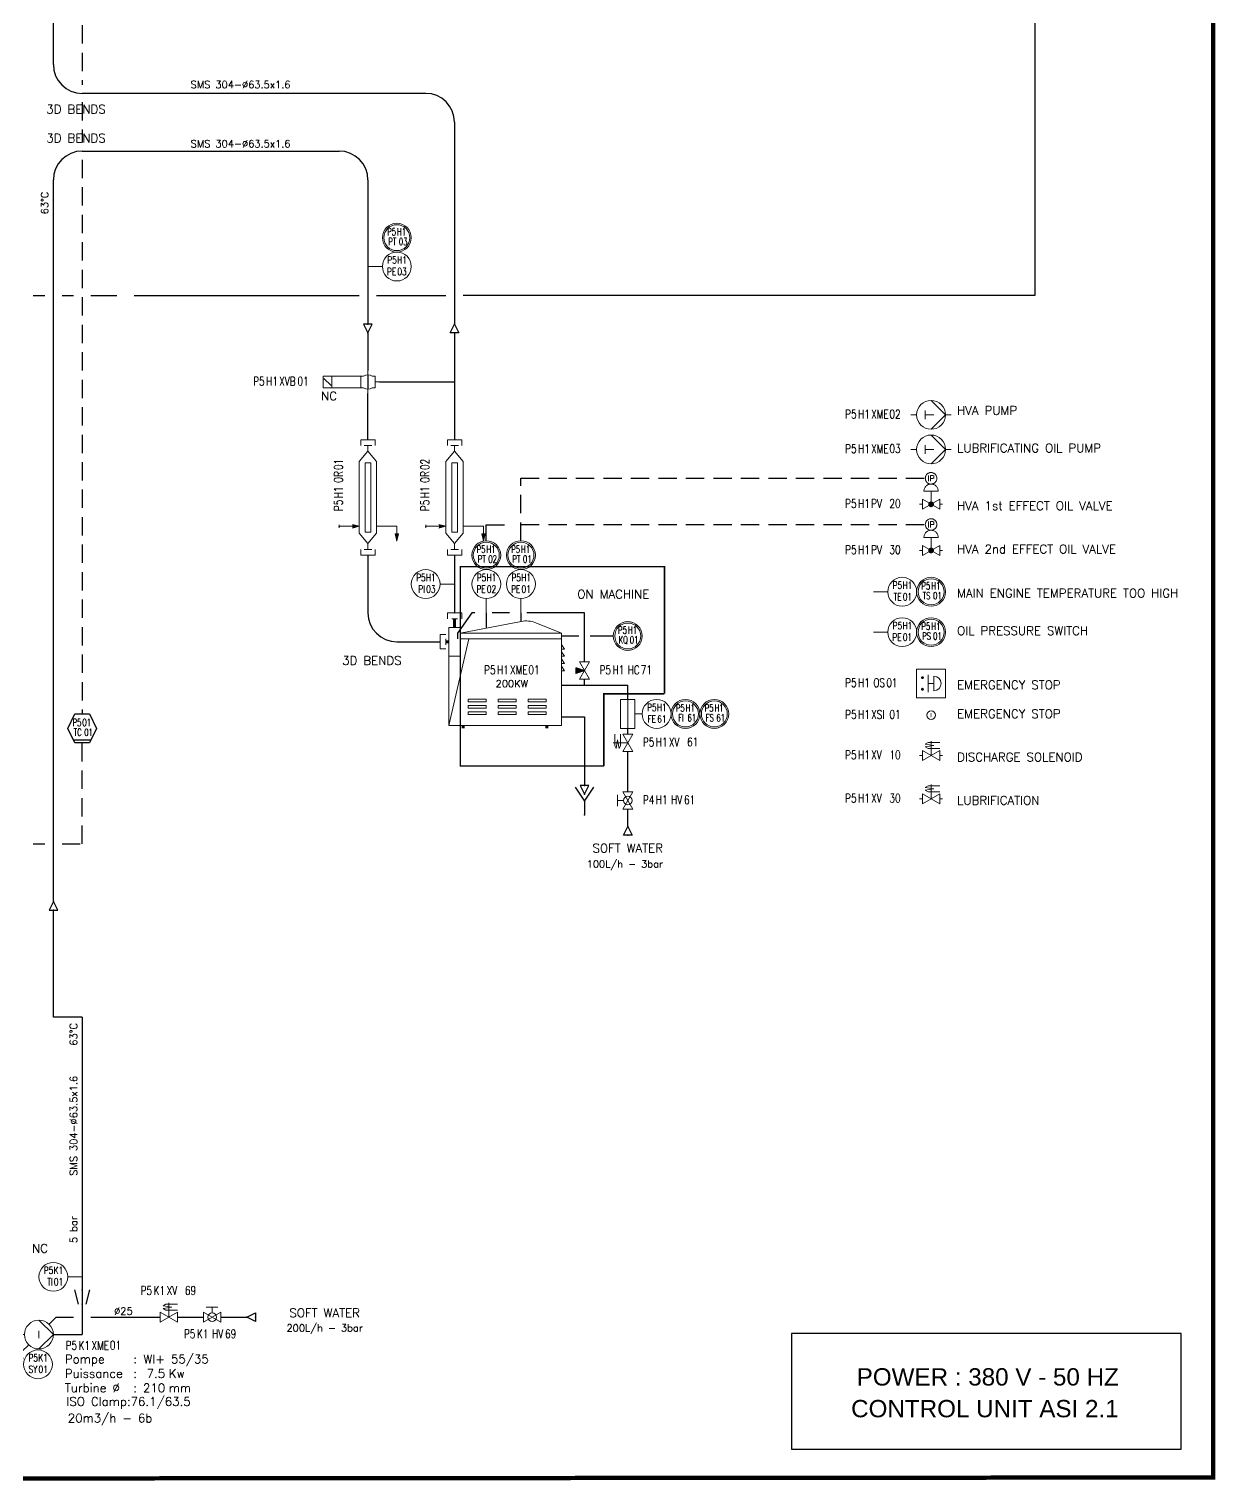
# Model space of a CAD drawing. Header units: inches. Extents: x 12545 to 14027, y 22146 to 23144.
# Drawn here: x 13121 to 13532, y 22146 to 22649 of the extents above; entities that cross this region are included whole.
import ezdxf
from ezdxf.enums import TextEntityAlignment as Align

# ---------------------------------------------------------------- set-up
doc = ezdxf.new("R2010")
doc.units = ezdxf.units.IN
doc.header["$MEASUREMENT"] = 0
for name, pattern in [('ACAD_ISO02W100', [15, 12, -3]), ('DASHDOT', [25.4, 12.7, -6.35, 0, -6.35]), ('DASHED2', [9.525, 6.35, -3.175])]:
    doc.linetypes.add(name, pattern=pattern)
doc.layers.add('31 Equipment', color=7, linetype='Continuous', lineweight=9)
doc.layers.add('33 Instruments Labels', color=7, linetype='Continuous', lineweight=9)
for name, color, linetype in [('MATERIEL-DIVERS', 7, 'Continuous'), ('POMPES-PROCESS', 7, 'Continuous'), ('REGUL', 140, 'DASHED2'), ('REPERES', 7, 'Continuous'), ('techn-data', 7, 'Continuous'), ('TEXTES', 7, 'Continuous'), ('TUYAUTERIE-EAU UTILITES FROIDE', 142, 'Continuous'), ('TUYAUTERIE-PROCESS', 30, 'Continuous'), ('TUYAUTERIE-VAPEUR INDUSTRIELLE', 231, 'Continuous'), ('TXT_EN', 1, 'Continuous'), ('TXT_ENG', 7, 'Continuous'), ('TXT_FR', 7, 'Continuous'), ('VANNES', 7, 'Continuous'), ('ZN', 1, 'Continuous')]:
    doc.layers.add(name, color=color, linetype=linetype)
doc.layers.get('33 Instruments Labels').off()
doc.layers.get('REPERES').off()
doc.styles.add('ROMANC', font='romanc')
doc.styles.add('ROMANS', font='ROMANS.SHX')
doc.styles.add('ROMANT', font='romant')
doc.styles.add('SWISS', font='swiss.ttf')

# ---------------------------------------------------------------- blocks, each defined once
blk = doc.blocks.new('FLE23-A')
at = {"color": 7}
for p, q in [((0, 1.5), (-3, 0)), ((-3, 0), (0, -1.5)), ((0, -1.5), (0, 1.5))]:
    blk.add_line(p, q, dxfattribs=at)
at = {"layer": 'MATERIEL-DIVERS', "color": 7, "extrusion": (-1, 0, 0)}
blk.add_point((-3, 0), dxfattribs=at)
at = {"layer": 'MATERIEL-DIVERS', "color": 2}
for p in [(-3, 0), (0, 0)]:
    blk.add_point(p, dxfattribs=at)
at = {"layer": 'MATERIEL-DIVERS', "color": 7, "extrusion": (1, 0, 0)}
blk.add_point((0, 0), dxfattribs=at)
blk = doc.blocks.new('EGOUT')
at = {"color": 7}
for p, q in [((-3.2, 9.61), (0, 4.81)), ((0, 4.81), (3.2, 9.61)), ((0, 4.81), (0, 0))]:
    blk.add_line(p, q, dxfattribs=at)
at = {"color": 7, "extrusion": (0, -1, 0)}
blk.add_point((0, 0), dxfattribs=at)
at = {"layer": 'POMPES-PROCESS', "style": 'ROMANS'}
blk.add_attdef('EGOUT', text='', height=3, dxfattribs=at).set_placement((0, -4), align=Align.MIDDLE)
blk = doc.blocks.new('FLE23')
at = {"color": 7}
for p, q in [((0, -1.5), (0, 1.5)), ((0, 1.5), (3, 0)), ((3, 0), (0, -1.5))]:
    blk.add_line(p, q, dxfattribs=at)
at = {"layer": 'MATERIEL-DIVERS', "color": 2}
for p in [(0, 0), (3, 0)]:
    blk.add_point(p, dxfattribs=at)
at = {"layer": 'MATERIEL-DIVERS', "color": 7, "extrusion": (-1, 0, 0)}
blk.add_point((0, 0), dxfattribs=at)
at = {"layer": 'MATERIEL-DIVERS', "color": 7, "extrusion": (1, 0, 0)}
blk.add_point((3, 0), dxfattribs=at)
blk = doc.blocks.new('DT-PPES-C')
at = {"layer": 'techn-data', "style": 'ROMANS'}
for s, p in [('Pompe', (-20, 10)), ('Puissance', (-20, 5)), ('Kw', (16, 5)), ('Turbine %%C', (-20, 0)), ('mm', (16, 0))]:
    blk.add_text(s, height=3, dxfattribs=at).set_placement(p)
for p in [(5, 10), (5, 5), (5, 0)]:
    blk.add_text(':', height=3, dxfattribs=at).set_placement(p, align=Align.RIGHT)
blk.add_attdef('Type', (7.23, 10), '', height=3, dxfattribs=at)
for tag, p in [('Pui', (14.76, 5)), ('Dia', (14.76, 0))]:
    blk.add_attdef(tag, text='', height=3, dxfattribs=at).set_placement(p, align=Align.RIGHT)
blk = doc.blocks.new('CR')
at = {"color": 7}
for p, q in [((-2.5, 2.5), (2.5, 1.25)), ((2.5, 1.25), (2.5, 1.25)), ((2.5, -1.25), (-2.5, -2.5))]:
    blk.add_line(p, q, dxfattribs=at)
at = {"color": 7, "extrusion": (-1, 0, 0)}
blk.add_point((-2.5, 0), dxfattribs=at)
at = {"color": 7, "extrusion": (1, 0, 0)}
blk.add_point((2.5, 0), dxfattribs=at)
blk = doc.blocks.new('APV-INS-F-PLC-TC')
at = {"layer": '31 Equipment', "lineweight": -3}
for p, q in [((-5, 0), (-2.5, 5)), ((-2.5, -5), (-5, 0)), ((-2.5, 5), (2.5, 5)), ((2.5, 5), (5, 0)), ((5, 0), (2.5, -5)), ((-3, -4), (3, -4)), ((2.5, -5), (-2.5, -5))]:
    blk.add_line(p, q, dxfattribs=at)
blk = doc.blocks.new('REPINS2')
at = {"layer": 'TEXTES', "style": 'ROMANS', "width": 0.7}
for tag, p in [('ZONE', (-3.35, 0.8)), ('SOUSZONE', (0.05, 0.8)), ('NUM', (0.7, -2.6))]:
    blk.add_attdef(tag, p, '', height=2.5, dxfattribs=at)
blk.add_attdef('ELEMENT', text='', height=2.5, dxfattribs=at).set_placement((-1.56, -2.59), align=Align.CENTER)
blk = doc.blocks.new('APV-INS-M-L-PE')
at = {"layer": '31 Equipment', "color": 7}
blk.add_line((0, -5), (0, -10), dxfattribs=at)
blk.add_circle((0, 0), 5, dxfattribs=at)
blk = doc.blocks.new('REPINS')
at = {"layer": 'TEXTES', "style": 'ROMANS', "width": 0.75}
for tag, p in [('ZONE', (-3.3, 1)), ('SOUSZONE', (0.1, 1)), ('NUM', (0.2, -3))]:
    blk.add_attdef(tag, p, '', height=2.5, dxfattribs=at)
blk.add_attdef('ELEMENT', text='', height=2.5, dxfattribs=at).set_placement((-0.2, -3), align=Align.RIGHT)
blk = doc.blocks.new('APV-INS-F-L-PT')
at = {"layer": '31 Equipment'}
for radius in [5, 4.5]:
    blk.add_circle((0, 0), radius, dxfattribs=at)
blk = doc.blocks.new('APV-HOM-ACC-1')
at = {"layer": '31 Equipment'}
for points in [[(-5.4, 9.4), (-3, 10), (-5.4, 10.6)], [(9.41, 7.37), (10.01, 4.97), (10.61, 7.37)]]:
    blk.add_hatch(color=256, dxfattribs=at).paths.add_polyline_path(points)
for p, q in [((-3, 32.4), (0, 36)), ((0, 36), (0, 38)), ((0, 36), (3, 32.4)), ((-3, 7.6), (-3, 32.4)), ((-1, 32), (1, 32)), ((-1, 8), (-1, 32)), ((1, 32), (1, 8)), ((3, 32.4), (3, 7.6)), ((-10, 10.5), (-10, 9.5)), ((-3, 10), (-10, 10)), ((-3, 7.6), (0, 4)), ((1, 8), (-1, 8)), ((0, 4), (3, 7.6)), ((0, 4), (0, 2))]:
    blk.add_line(p, q, dxfattribs=at)
at = {"layer": '31 Equipment', "color": 7}
for p, q in [((-2.5, 40), (-2.5, 38)), ((2.5, 40), (-2.5, 40)), ((-1.33, 38), (-1.33, 38)), ((1.33, 38), (-1.33, 38)), ((2.5, 38), (2.5, 40)), ((-3, 10), (-5.4, 10.6)), ((-5.4, 9.4), (-3, 10)), ((3, 10), (10, 10)), ((9.41, 7.37), (10.01, 4.97)), ((10.61, 7.37), (9.41, 7.37)), ((10, 10), (10, 7.37)), ((10.01, 4.97), (10.61, 7.37)), ((-2.5, 2), (-2.5, 0)), ((-2.5, 0), (2.5, 0)), ((-1.33, 2), (1.33, 2)), ((1.33, 2), (1.33, 2)), ((2.5, 0), (2.5, 2))]:
    blk.add_line(p, q, dxfattribs=at)
at = {"layer": '31 Equipment', "ltscale": 38}
for p in [(0, 40), (-10, 10), (0, 0), (10, 5)]:
    blk.add_point(p, dxfattribs=at)
blk = doc.blocks.new('REPNORM')
at = {"layer": 'TEXTES', "style": 'ROMANS', "width": 0.75}
for tag, p in [('ZONE', (-9.75, -1.25)), ('SOUSZONE', (-5.25, -1.25)), ('ELEMENT', (0, -1.25)), ('NUM', (4.5, -1.25))]:
    blk.add_attdef(tag, p, '', height=3, dxfattribs=at)
blk = doc.blocks.new('APV-VLV-SSEAT-SW42-3')
at = {"layer": '31 Equipment', "ltscale": 38}
for p, q in [((1.25, 15.25), (-1.25, 12.75)), ((-2, 2.5), (-2, 1.5)), ((2, 2.5), (2, 1.5)), ((-2, -2.5), (-2, -1.5)), ((2, -2.5), (-2, -2.5)), ((-2, -2.5), (2, -2.5)), ((0, -2.5), (0, -5)), ((2, -2.5), (2, -1.5))]:
    blk.add_line(p, q, dxfattribs=at)
at = {"layer": '31 Equipment'}
for p, q in [((-4, 0), (-2.5, 0)), ((2.5, 0), (4, 0))]:
    blk.add_line(p, q, dxfattribs=at)
at = {"layer": '31 Equipment', "lineweight": 30}
blk.add_line((2.5, 0), (-2.5, 0), dxfattribs=at)
at = {"layer": '31 Equipment', "ltscale": 38}
for points in [[(-2, 12.5), (2, 12.5), (2, 15.5), (-2, 15.5)], [(-2, 2.5), (2, 2.5), (2, 12.5), (-2, 12.5)]]:
    blk.add_lwpolyline(points, close=True, dxfattribs=at)
for start, end in [(143.1301, 216.8699), (323.1301, 36.8699)]:
    blk.add_arc((0, 0), 2.5, start, end, dxfattribs=at)
blk = doc.blocks.new('REPNORM1')
at = {"layer": 'TEXTES', "style": 'ROMANS', "width": 0.75}
for tag, p in [('ZONE', (-9.75, -1.25)), ('SOUSZONE', (-5.25, -1.25)), ('ELEMENT', (-0.75, -1.25)), ('NUM', (5.59, -1.22))]:
    blk.add_attdef(tag, p, '', height=3, dxfattribs=at)
blk = doc.blocks.new('APV-INS-M-L-PI')
at = {"layer": '31 Equipment', "color": 7}
blk.add_line((0, -5), (0, -10), dxfattribs=at)
blk.add_circle((0, 0), 5, dxfattribs=at)
blk = doc.blocks.new('APV-INS-M-L-FE')
at = {"layer": '31 Equipment', "color": 7}
for p, q in [((0, -5), (0, -7.5)), ((-5, -7.5), (-5, -7.5)), ((-5, -7.5), (-5, -12.5)), ((5, -7.5), (-5, -7.5)), ((-5, -10), (5, -10)), ((5, -12.5), (5, -7.5)), ((-5, -12.5), (5, -12.5))]:
    blk.add_line(p, q, dxfattribs=at)
blk.add_circle((0, 0), 5, dxfattribs=at)
blk = doc.blocks.new('APV-HOM-2')
at = {"layer": '31 Equipment'}
for p, q in [((-17.5, 40), (-17.5, 38)), ((-12.5, 40), (-17.5, 40)), ((-16, 38), (-14, 38)), ((-13, 33), (8.12, 37.07)), ((-12.5, 38), (-12.5, 40)), ((22, 33), (13.15, 36.58)), ((-20, 32.5), (-20, 27.5)), ((-18, 32.5), (-20, 32.5)), ((-18, 29), (-18, 31)), ((-17, 1), (-17, 35)), ((-17, 35), (-13, 35)), ((-17, 1), (-10, 31)), ((-13, 35), (-13, 25)), ((-13, 33), (22, 33)), ((-13, 31), (22, 31)), ((22, 1), (22, 33)), ((-20, 27.5), (-18, 27.5)), ((22, 29.04), (23.04, 27.48)), ((23.04, 27.48), (22, 27.48)), ((22, 26.54), (23.04, 24.98)), ((-13, 25), (-17, 25)), ((23.04, 24.98), (22, 24.98)), ((22, 24.04), (23.04, 22.48)), ((23.04, 22.48), (22, 22.48)), ((22, 21.54), (23.04, 19.98)), ((23.04, 19.98), (22, 19.98)), ((-10.31, 9.14), (-10.31, 10.07)), ((-10.31, 10.07), (-4.07, 10.07)), ((-4.07, 10.07), (-4.07, 9.14)), ((0.09, 10.07), (6.32, 10.07)), ((0.09, 9.14), (0.09, 10.07)), ((6.32, 10.07), (6.32, 9.14)), ((10.48, 9.14), (10.48, 10.07)), ((10.48, 10.07), (16.72, 10.07)), ((16.72, 10.07), (16.72, 9.14)), ((-4.07, 9.14), (-10.31, 9.14)), ((-10.31, 6.95), (-10.31, 7.89)), ((-10.31, 7.89), (-4.07, 7.89)), ((-4.07, 6.95), (-10.31, 6.95)), ((-10.31, 4.76), (-10.31, 5.7)), ((-10.31, 5.7), (-4.07, 5.7)), ((-4.07, 7.89), (-4.07, 6.95)), ((-4.07, 5.7), (-4.07, 4.76)), ((6.32, 9.14), (0.09, 9.14)), ((0.09, 7.89), (6.32, 7.89)), ((0.09, 6.95), (0.09, 7.89)), ((6.32, 6.95), (0.09, 6.95)), ((0.09, 5.7), (6.32, 5.7)), ((0.09, 4.76), (0.09, 5.7)), ((6.32, 7.89), (6.32, 6.95)), ((6.32, 5.7), (6.32, 4.76)), ((16.72, 9.14), (10.48, 9.14)), ((10.48, 6.95), (10.48, 7.89)), ((10.48, 7.89), (16.72, 7.89)), ((16.72, 6.95), (10.48, 6.95)), ((10.48, 4.76), (10.48, 5.7)), ((10.48, 5.7), (16.72, 5.7)), ((16.72, 7.89), (16.72, 6.95)), ((16.72, 5.7), (16.72, 4.76)), ((-17, 1), (22, 1)), ((-4.07, 4.76), (-10.31, 4.76)), ((6.32, 4.76), (0.09, 4.76)), ((16.72, 4.76), (10.48, 4.76))]:
    blk.add_line(p, q, dxfattribs=at)
blk.add_arc((9.81, 28.33), 8.91, 67.9492, 100.9194, dxfattribs=at)
at = {"layer": '31 Equipment', "ltscale": 38}
for p in [(-15, 40), (-20, 30)]:
    blk.add_point(p, dxfattribs=at)
at = {"layer": '31 Equipment'}
for points in [[(-15.5, 35), (-14.5, 35), (-15.5, 38), (-14.5, 38)], [(-17, 29.5), (-17, 30.5), (-18, 29.5), (-18, 30.5)], [(-11.5, 1), (-12.5, 1), (-11.5, 0), (-12.5, 0)], [(16.5, 0), (17.5, 0), (16.5, 1), (17.5, 1)]]:
    blk.add_trace(points, dxfattribs=at)
blk = doc.blocks.new('APV-INS-F-L-KQ')
at = {"layer": '31 Equipment'}
for radius in [5, 4.5]:
    blk.add_circle((0, 0), radius, dxfattribs=at)
blk = doc.blocks.new('APV-VLVM-MODUL-NEEDLE-1')
at = {"layer": '31 Equipment'}
h = blk.add_hatch(dxfattribs=at)
h.set_pattern_fill('ANSI31', color=256, scale=0.01, style=0)
h.set_pattern_definition([(45, (-15, 0), (-0.02245064, 0.02245064), [])])
h.paths.add_polyline_path([(0, 0), (1, 3), (-1, 3)])
at = {"layer": '31 Equipment', "ltscale": 38}
for p, q in [((-3, 0), (-4, 0)), ((3, 0), (4, 0))]:
    blk.add_line(p, q, dxfattribs=at)
at = {"layer": '31 Equipment'}
for p, q in [((-3, 1.734), (-3, -1.734)), ((-3, -1.734), (3, 1.734)), ((3, -1.734), (-3, 1.734)), ((3, 1.734), (3, -1.734))]:
    blk.add_line(p, q, dxfattribs=at)
blk.add_lwpolyline([(0, 0), (1, 3), (-1, 3), (0, 0)], dxfattribs=at)
blk = doc.blocks.new('APV-VLVM-BALL-KHV+MF-1')
at = {"layer": '31 Equipment', "ltscale": 38}
for p, q in [((-3, 0), (-4, 0)), ((3, 0), (4, 0))]:
    blk.add_line(p, q, dxfattribs=at)
at = {"layer": '31 Equipment'}
for p, q in [((-3, 1.734), (-3, -1.734)), ((-3, -1.734), (3, 1.734)), ((3, -1.734), (-3, 1.734)), ((-2, 3.5), (2, 3.5)), ((0, 1.5), (0, 3.5)), ((3, 1.734), (3, -1.734))]:
    blk.add_line(p, q, dxfattribs=at)
blk.add_circle((0, 0), 1.5, dxfattribs=at)
blk = doc.blocks.new('APV-VLV-SOLV-22-1')
at = {"layer": '31 Equipment', "ltscale": 38}
for p, q in [((-3, 0), (-4, 0)), ((3, 0), (4, 0))]:
    blk.add_line(p, q, dxfattribs=at)
at = {"layer": '31 Equipment'}
for p, q in [((-3, 1.734), (-3, -1.734)), ((-3, -1.734), (3, 1.734)), ((3, -1.734), (-3, 1.734)), ((3, 1.734), (3, -1.734))]:
    blk.add_line(p, q, dxfattribs=at)
at = {"layer": '31 Equipment', "linetype": 'ACAD_ISO02W100', "ltscale": 38}
for p, q in [((-1, 4.5), (-2, 4)), ((-2, 4), (1, 3.5)), ((-2, 3), (1, 3.5)), ((-1, 2.5), (-2, 3)), ((3, 4.5), (-1, 4.5)), ((3, 2.5), (-1, 2.5)), ((0, 0), (0, 5))]:
    blk.add_line(p, q, dxfattribs=at)
blk = doc.blocks.new('APV-INS-F-L-FI')
at = {"layer": '31 Equipment'}
for radius in [5, 4.5]:
    blk.add_circle((0, 0), radius, dxfattribs=at)
blk = doc.blocks.new('APV-INS-F-L-FS')
at = {"layer": '31 Equipment'}
for radius in [5, 4.5]:
    blk.add_circle((0, 0), radius, dxfattribs=at)
blk = doc.blocks.new('APV-PMP-GEN-CENTRI-1')
at = {"layer": '31 Equipment', "ltscale": 38}
for p, q in [((-5, 0), (-7, 0)), ((5, 0), (0, 5)), ((5, 0), (0, -5)), ((5, 0), (7, 0))]:
    blk.add_line(p, q, dxfattribs=at)
blk.add_circle((0, 0), 5, dxfattribs=at)
at = {"layer": '31 Equipment', "style": 'ROMANT', "flags": 8}
blk.add_attdef('I', text='', height=2.5, dxfattribs=at).set_placement((0, 0), align=Align.MIDDLE)
blk = doc.blocks.new('APV-INS-M-L-TI')
at = {"layer": '31 Equipment', "color": 7}
blk.add_line((0, -5), (0, -10), dxfattribs=at)
blk.add_circle((0, 0), 5, dxfattribs=at)
blk = doc.blocks.new('APV-PMP-GEN-FLUSH-1')
at = {"layer": '31 Equipment', "color": 7}
for p, q in [((-3.54, 3.54), (-6, 6)), ((5.99, -6), (3.53, -3.54))]:
    blk.add_line(p, q, dxfattribs=at)
at = {"layer": '31 Equipment', "linetype": 'ACAD_ISO02W100', "ltscale": 38}
blk.add_line((6, -6), (6, -8), dxfattribs=at)
at = {"layer": '31 Equipment'}
blk.add_lwpolyline([(6, -10, 0, 1.5, 0), (6, -8, 1.5, 1.5, 0)], format="xyseb", dxfattribs=at)
blk = doc.blocks.new('APV-PMP-GEN-PIST-1')
at = {"layer": '31 Equipment', "ltscale": 38}
for p, q in [((-5, 0), (-7, 0)), ((5, 0), (0, 5)), ((5, 0), (0, -5)), ((5, 0), (7, 0))]:
    blk.add_line(p, q, dxfattribs=at)
at = {"layer": '31 Equipment', "linetype": 'ACAD_ISO02W100', "ltscale": 38}
for p, q in [((-2, 1.5), (-2, -1.5)), ((1, 0), (-2, 0))]:
    blk.add_line(p, q, dxfattribs=at)
at = {"layer": '31 Equipment', "ltscale": 38}
blk.add_circle((0, 0), 5, dxfattribs=at)
blk = doc.blocks.new('APV-INS-M-L-TE')
at = {"layer": '31 Equipment', "color": 7}
blk.add_line((0, -5), (0, -10), dxfattribs=at)
blk.add_circle((0, 0), 5, dxfattribs=at)
blk = doc.blocks.new('APV-INS-F-L-TS')
at = {"layer": '31 Equipment'}
for radius in [5, 4.5]:
    blk.add_circle((0, 0), radius, dxfattribs=at)
blk = doc.blocks.new('APV-INS-F-L-PS')
at = {"layer": '31 Equipment'}
for radius in [5, 4.5]:
    blk.add_circle((0, 0), radius, dxfattribs=at)
blk = doc.blocks.new('APV-ELEC-DLG-DIGIN-1')
at = {"layer": '31 Equipment'}
blk.add_circle((0, 0), 1.5, dxfattribs=at)
at = {"layer": '31 Equipment', "style": 'SWISS'}
blk.add_text('I', height=1.5, dxfattribs=at).set_placement((0, 0), align=Align.MIDDLE)
blk = doc.blocks.new('APV-ELEC-BUTN-EMGCYSTOP-1')
at = {"layer": '31 Equipment'}
for p, q in [((-5, 5), (5, 5)), ((-5, -5), (-5, 5)), ((-1, 3), (-1, -3)), ((-1, 0), (1, 0)), ((5, 5), (5, -5)), ((5, -5), (-5, -5))]:
    blk.add_line(p, q, dxfattribs=at)
at = {"layer": '31 Equipment', "color": 1}
blk.add_line((1, 2.5), (1, -2.5), dxfattribs=at)
at = {"layer": '31 Equipment', "const_width": 0.5}
for points in [[(-3.25, 2, 1), (-2.75, 2, 1)], [(-3.25, -2, 1), (-2.75, -2, 1)]]:
    blk.add_lwpolyline(points, format="xyb", close=True, dxfattribs=at)
at = {"layer": '31 Equipment', "color": 1}
blk.add_arc((1, 0), 2.5, 270, 90, dxfattribs=at)
blk = doc.blocks.new('APV-VLV-MODUL-2WAY-1')
at = {"layer": '31 Equipment', "ltscale": 38}
for p, q in [((-3, 0), (-4, 0)), ((3, 0), (4, 0))]:
    blk.add_line(p, q, dxfattribs=at)
at = {"layer": '31 Equipment'}
for p, q in [((-3, 1.734), (-3, -1.734)), ((-3, -1.734), (3, 1.734)), ((3, -1.734), (-3, 1.734)), ((3, 1.734), (3, -1.734))]:
    blk.add_line(p, q, dxfattribs=at)
at = {"layer": '31 Equipment', "linetype": 'ACAD_ISO02W100', "ltscale": 38}
for p, q in [((2.5, 4.5), (-2.5, 4.5)), ((0, 1), (0, 4.5))]:
    blk.add_line(p, q, dxfattribs=at)
at = {"layer": '31 Equipment', "const_width": 1}
blk.add_lwpolyline([(-0.5, 0, 1), (0.5, 0, 1)], format="xyb", close=True, dxfattribs=at)
at = {"layer": '31 Equipment', "linetype": 'ACAD_ISO02W100', "ltscale": 38}
blk.add_arc((0, 4.5), 2.5, 0, 180, dxfattribs=at)
blk = doc.blocks.new('APV-VLV-IPCNV-GEN-1')
at = {"layer": '31 Equipment', "linetype": 'ACAD_ISO02W100', "ltscale": 38}
blk.add_circle((0, 0), 2, dxfattribs=at)
at = {"layer": '31 Equipment', "style": 'ROMANS'}
blk.add_text('IP', height=2, dxfattribs=at).set_placement((0, 0), align=Align.MIDDLE)
blk = doc.blocks.new('APV-INS-M-L-SY')
at = {"layer": '31 Equipment', "color": 7}
blk.add_circle((0, 0), 5, dxfattribs=at)
blk = doc.blocks.new('SMS-304-63')
at = {"layer": 'techn-data', "style": 'ROMANS'}
blk.add_text('SMS 304-%%C63.5x1.6', height=2.5, dxfattribs=at).set_placement((1.64, 2.84), align=Align.MIDDLE_CENTER)

msp = doc.modelspace()

# ---------------------------------------------------------------- linework, layer by layer
at = {"color": 7}
for p, q in [((13279.28, 22447.02), (13279.28, 22442.02)), ((13291.28, 22447.02), (13291.28, 22444.02))]:
    msp.add_line(p, q, dxfattribs=at)
at = {"layer": 'MATERIEL-DIVERS'}
for p, q in [((13311.28, 22439.02), (13305.28, 22439.02)), ((13323.28, 22439.02), (13315.28, 22439.02))]:
    msp.add_line(p, q, dxfattribs=at)
at = {"layer": 'MATERIEL-DIVERS', "linetype": 'DASHDOT', "const_width": 0.5}
for points in [[(13320, 22394.02), (13270.28, 22394.02), (13270.28, 22463.02), (13341, 22463.02), (13341, 22419)], [(13320, 22394.02), (13320, 22419), (13341, 22419)]]:
    msp.add_lwpolyline(points, dxfattribs=at)
at = {"layer": 'REGUL'}
for p, q in [((13139.3, 22688.71), (13139.3, 22630.02)), ((13139.3, 22624.02), (13139.28, 22610.02)), ((13139.3, 22604.02), (13139.3, 22412.02)), ((13291.28, 22472.02), (13291.28, 22493.65)), ((13291.28, 22493.65), (13431.37, 22493.65)), ((13279.28, 22477.55), (13288.28, 22477.55)), ((13279.28, 22472.02), (13279.28, 22477.55)), ((13291.28, 22477.65), (13431.37, 22477.65)), ((13139.28, 22367.02), (13139.28, 22402.02)), ((13122.28, 22367.02), (13126.28, 22367.02)), ((13132.28, 22367.02), (13139.28, 22367.02))]:
    msp.add_line(p, q, dxfattribs=at)
at = {"layer": 'TUYAUTERIE-EAU UTILITES FROIDE'}
for p, q in [((13274.28, 22447.02), (13269.28, 22440.02)), ((13275.28, 22447.02), (13274.28, 22447.02)), ((13287.28, 22447.02), (13281.28, 22447.02)), ((13313.28, 22447.02), (13293.28, 22447.02)), ((13313.28, 22430.02), (13313.28, 22447.02)), ((13269.28, 22440.02), (13269.28, 22438.02)), ((13313.28, 22422.02), (13313.28, 22424.02)), ((13305.28, 22422.02), (13328.28, 22422.02)), ((13328.28, 22417.02), (13328.28, 22422.02)), ((13305.28, 22411.02), (13313.28, 22411.02)), ((13313.28, 22411.02), (13313.28, 22387.26)), ((13328.28, 22405.02), (13328.28, 22407.02)), ((13328.28, 22385.02), (13328.28, 22399.02)), ((13328.28, 22373.02), (13328.28, 22379.02)), ((13130.28, 22203.02), (13136.28, 22203.02)), ((13142.28, 22203.02), (13166.28, 22203.02)), ((13172.28, 22203.02), (13181.28, 22203.02)), ((13187.28, 22203.02), (13196.28, 22203.02))]:
    msp.add_line(p, q, dxfattribs=at)
at = {"layer": 'TUYAUTERIE-PROCESS'}
for p, q in [((13129.28, 22637.02), (13129.28, 22772.02)), ((13258.28, 22627.02), (13139.28, 22627.02)), ((13268.28, 22617.02), (13268.28, 22547.02)), ((13139.28, 22607.02), (13228.28, 22607.02)), ((13129.28, 22347.02), (13129.28, 22597.02)), ((13238.28, 22597.02), (13238.28, 22547.02)), ((13238.28, 22544.02), (13238.28, 22531.02)), ((13268.28, 22544.02), (13268.28, 22507.02)), ((13242.28, 22527.02), (13268.28, 22527.02)), ((13238.28, 22507.02), (13238.28, 22523.02)), ((13238.28, 22467.02), (13238.28, 22447.02)), ((13268.28, 22467.02), (13268.28, 22447.02)), ((13248.28, 22437.02), (13263.28, 22437.02)), ((13129.28, 22307.02), (13129.28, 22344.02)), ((13139.28, 22307.02), (13129.28, 22307.02)), ((13139.28, 22307.02), (13139.28, 22197.02)), ((13129.28, 22197.02), (13139.28, 22197.02))]:
    msp.add_line(p, q, dxfattribs=at)
for centre, start, end in [((13139.28, 22637.02), 180, 270), ((13258.28, 22617.02), 0, 90), ((13139.28, 22597.02), 90, 180), ((13228.28, 22597.02), 0, 90), ((13248.28, 22447.02), 180, 270)]:
    msp.add_arc(centre, 10, start, end, dxfattribs=at)
at = {"layer": 'TUYAUTERIE-VAPEUR INDUSTRIELLE'}
for p, q in [((13469.28, 22786.21), (13469.28, 22557.02)), ((13122.28, 22557.02), (13126.28, 22557.02)), ((13132.28, 22557.02), (13136.3, 22557.02)), ((13142.3, 22557.02), (13151.28, 22557.02)), ((13157.28, 22557.02), (13235.28, 22557.02)), ((13241.28, 22557.02), (13265.28, 22557.02)), ((13469.28, 22557.02), (13271.28, 22557.02))]:
    msp.add_line(p, q, dxfattribs=at)
at = {"layer": 'TXT_EN'}
msp.add_lwpolyline([(13385.01, 22197.36), (13385.01, 22157.36), (13520.01, 22157.36), (13520.01, 22197.36)], close=True, dxfattribs=at)
at = {"layer": 'ZN', "const_width": 1.5}
msp.add_lwpolyline([(12545.91, 22844.21), (13070, 22845), (13070, 23068), (13626.5, 23068), (13625.62, 22715.5), (13531.14, 22715.5), (13531.14, 22147.5), (12545.91, 22146.71)], close=True, dxfattribs=at)

# ---------------------------------------------------------------- block references
at = {"layer": '31 Equipment'}
for name, p, rotation in [('APV-VLV-SSEAT-SW42-3', (13238.28, 22527.02), 90), ('APV-HOM-ACC-1', (13268.28, 22467.02), 0.0001520394956985432), ('APV-INS-M-L-PI', (13258.28, 22457.02), 90), ('APV-VLVM-MODUL-NEEDLE-1', (13313.28, 22427.02), 90), ('APV-VLV-SOLV-22-1', (13328.28, 22402.02), 90), ('APV-VLVM-BALL-KHV+MF-1', (13328.28, 22382.02), 90), ('APV-INS-M-L-TI', (13129.28, 22217.02), 90)]:
    msp.add_blockref(name, p, dxfattribs=dict(at, rotation=rotation))
for name, p in [('APV-PMP-GEN-PIST-1', (13433.37, 22515.65)), ('APV-HOM-ACC-1', (13238.28, 22467.02)), ('APV-PMP-GEN-PIST-1', (13433.37, 22503.65)), ('APV-VLV-MODUL-2WAY-1', (13433.37, 22484.65)), ('APV-VLV-MODUL-2WAY-1', (13433.37, 22468.65)), ('APV-INS-M-L-PI', (13279.28, 22457.02)), ('APV-INS-M-L-PI', (13291.28, 22457.02)), ('APV-INS-F-L-TS', (13433.37, 22454.35)), ('APV-HOM-2', (13283.28, 22407.02)), ('APV-INS-F-L-KQ', (13328.28, 22439.02)), ('APV-INS-F-L-PS', (13433.37, 22440.35)), ('APV-ELEC-BUTN-EMGCYSTOP-1', (13433.37, 22422.58)), ('APV-INS-F-L-FI', (13348.28, 22412.02)), ('APV-INS-F-L-FS', (13358.28, 22412.02)), ('APV-ELEC-DLG-DIGIN-1', (13433.37, 22411.58)), ('APV-VLV-SOLV-22-1', (13433.37, 22397.58)), ('APV-VLV-SOLV-22-1', (13433.37, 22382.58)), ('APV-VLV-SOLV-22-1', (13169.28, 22203.02)), ('APV-VLVM-BALL-KHV+MF-1', (13184.28, 22203.02))]:
    msp.add_blockref(name, p, dxfattribs=at)
at = {"layer": '31 Equipment', "xscale": -1}
msp.add_blockref('APV-PMP-GEN-FLUSH-1', (13124.28, 22197.02), dxfattribs=at)
at = {"layer": '31 Equipment'}
msp.add_blockref('APV-PMP-GEN-CENTRI-1', (13124.28, 22197.02), dxfattribs=at).add_auto_attribs({'I': 'I'})
at = {"layer": '33 Instruments Labels'}
for name, p in [('APV-INS-F-L-PT', (13248.28, 22577.02)), ('APV-INS-F-L-PT', (13279.28, 22467.02)), ('APV-INS-F-L-PT', (13291.28, 22467.02)), ('APV-INS-F-PLC-TC', (13139.28, 22407.02))]:
    msp.add_blockref(name, p, dxfattribs=at)
at = {"layer": '33 Instruments Labels', "rotation": 270}
for name, p in [('APV-INS-M-L-PE', (13248.28, 22567.02)), ('APV-INS-M-L-TE', (13423.37, 22454.35)), ('APV-INS-M-L-PE', (13423.37, 22440.35))]:
    msp.add_blockref(name, p, dxfattribs=at)
at = {"layer": 'MATERIEL-DIVERS'}
for name, p, rotation in [('FLE23-A', (13238.28, 22547.02), 89.99999999999999), ('FLE23', (13268.28, 22544.02), 90), ('APV-INS-M-L-FE', (13338.28, 22412.02), 270), ('FLE23-A', (13313.28, 22387.24), 90), ('FLE23', (13328.28, 22370.02), 90), ('CR', (13139.28, 22210.02), 270), ('FLE23', (13199.28, 22203.02), 180)]:
    msp.add_blockref(name, p, dxfattribs=dict(at, rotation=rotation))
msp.add_blockref('EGOUT', (13313.28, 22377.02), dxfattribs=at)
at = {"layer": 'MATERIEL-DIVERS', "xscale": -1, "yscale": -1, "rotation": 90}
msp.add_blockref('FLE23-A', (13129.28, 22344.02), dxfattribs=at)
at = {"layer": 'REPERES'}
for name, p, values in [('REPINS2', (13248.28, 22577.02), {'ZONE': 'P5', 'SOUSZONE': 'H1', 'NUM': '03', 'ELEMENT': 'PT'}), ('REPINS', (13248.28, 22567.02), {'ZONE': 'P5', 'SOUSZONE': 'H1', 'ELEMENT': 'PE', 'NUM': '03'}), ('REPNORM1', (13208.28, 22527.02), {'ZONE': 'P5', 'SOUSZONE': 'H1', 'ELEMENT': 'XVB', 'NUM': '01'}), ('REPNORM1', (13413.37, 22515.65), {'ZONE': 'P5', 'SOUSZONE': 'H1', 'ELEMENT': 'XME', 'NUM': '02'}), ('REPNORM1', (13413.37, 22503.65), {'ZONE': 'P5', 'SOUSZONE': 'H1', 'ELEMENT': 'XME', 'NUM': '03'}), ('REPNORM1', (13413.37, 22484.65), {'ZONE': 'P5', 'SOUSZONE': 'H1', 'ELEMENT': 'PV', 'NUM': '20'}), ('REPINS2', (13279.28, 22467.02), {'ZONE': 'P5', 'SOUSZONE': 'H1', 'NUM': '02', 'ELEMENT': 'PT'}), ('REPINS2', (13291.28, 22467.02), {'ZONE': 'P5', 'SOUSZONE': 'H1', 'NUM': '01', 'ELEMENT': 'PT'}), ('REPNORM1', (13413.37, 22468.65), {'ZONE': 'P5', 'SOUSZONE': 'H1', 'ELEMENT': 'PV', 'NUM': '30'}), ('REPINS', (13258.28, 22457.02), {'ZONE': 'P5', 'SOUSZONE': 'H1', 'ELEMENT': 'PI', 'NUM': '03'}), ('REPINS', (13279.28, 22457.02), {'ZONE': 'P5', 'SOUSZONE': 'H1', 'ELEMENT': 'PE', 'NUM': '02'}), ('REPINS', (13291.28, 22457.02), {'ZONE': 'P5', 'SOUSZONE': 'H1', 'ELEMENT': 'PE', 'NUM': '01'}), ('REPINS', (13423.37, 22454.35), {'ZONE': 'P5', 'SOUSZONE': 'H1', 'ELEMENT': 'TE', 'NUM': '01'}), ('REPINS2', (13433.37, 22454.35), {'ZONE': 'P5', 'SOUSZONE': 'H1', 'NUM': '01', 'ELEMENT': 'TS'}), ('REPINS', (13423.37, 22440.35), {'ZONE': 'P5', 'SOUSZONE': 'H1', 'ELEMENT': 'PE', 'NUM': '01'}), ('REPINS2', (13328.28, 22439.02), {'ZONE': 'P5', 'SOUSZONE': 'H1', 'NUM': '01', 'ELEMENT': 'KQ'}), ('REPINS2', (13433.37, 22440.35), {'ZONE': 'P5', 'SOUSZONE': 'H1', 'NUM': '01', 'ELEMENT': 'PS'}), ('REPNORM1', (13288.28, 22427.02), {'ZONE': 'P5', 'SOUSZONE': 'H1', 'ELEMENT': 'XME', 'NUM': '01'}), ('REPNORM', (13328.28, 22427.02), {'ZONE': 'P5', 'SOUSZONE': 'H1', 'ELEMENT': 'HC', 'NUM': '71'}), ('REPNORM', (13413.37, 22422.58), {'ZONE': 'P5', 'SOUSZONE': 'H1', 'ELEMENT': 'OS', 'NUM': '01'}), ('REPINS', (13338.28, 22412.02), {'ZONE': 'P5', 'SOUSZONE': 'H1', 'ELEMENT': 'FE', 'NUM': '61'}), ('REPINS2', (13348.28, 22412.02), {'ZONE': 'P5', 'SOUSZONE': 'H1', 'NUM': '61', 'ELEMENT': 'FI'}), ('REPINS2', (13358.28, 22412.02), {'ZONE': 'P5', 'SOUSZONE': 'H1', 'NUM': '61', 'ELEMENT': 'FS'}), ('REPINS2', (13139.28, 22407.02), {'ZONE': 'P5', 'SOUSZONE': '01', 'NUM': '01', 'ELEMENT': 'TC'}), ('REPNORM1', (13413.37, 22411.58), {'ZONE': 'P5', 'SOUSZONE': 'H1', 'ELEMENT': 'XSI', 'NUM': '01'}), ('REPNORM1', (13343.28, 22402.02), {'ZONE': 'P5', 'SOUSZONE': 'H1', 'ELEMENT': 'XV', 'NUM': '61'}), ('REPNORM1', (13413.37, 22397.58), {'ZONE': 'P5', 'SOUSZONE': 'H1', 'ELEMENT': 'XV', 'NUM': '10'}), ('REPNORM', (13343.28, 22382.02), {'ZONE': 'P4', 'SOUSZONE': 'H1', 'ELEMENT': 'HV', 'NUM': '61'}), ('REPNORM1', (13413.37, 22382.58), {'ZONE': 'P5', 'SOUSZONE': 'H1', 'ELEMENT': 'XV', 'NUM': '30'}), ('REPINS', (13129.28, 22217.02), {'ZONE': 'P5', 'SOUSZONE': 'K1', 'ELEMENT': 'TI', 'NUM': '01'}), ('REPNORM1', (13169.28, 22212.02), {'ZONE': 'P5', 'SOUSZONE': 'K1', 'ELEMENT': 'XV', 'NUM': '69'}), ('REPNORM', (13184.28, 22197.02), {'ZONE': 'P5', 'SOUSZONE': 'K1', 'ELEMENT': 'HV', 'NUM': '69'}), ('REPNORM1', (13143.28, 22193.02), {'ZONE': 'P5', 'SOUSZONE': 'K1', 'ELEMENT': 'XME', 'NUM': '01'}), ('REPINS', (13123.96, 22186.7), {'ZONE': 'P5', 'SOUSZONE': 'K1', 'ELEMENT': 'SY', 'NUM': '01'})]:
    msp.add_blockref(name, p, dxfattribs=at).add_auto_attribs(values)
at = {"layer": 'REPERES', "rotation": 90.00007601981208}
for p, values in [((13228.28, 22492.02), {'ZONE': 'P5', 'SOUSZONE': 'H1', 'ELEMENT': 'OR', 'NUM': '01'}), ((13258.28, 22492.02), {'ZONE': 'P5', 'SOUSZONE': 'H1', 'ELEMENT': 'OR', 'NUM': '02'})]:
    msp.add_blockref('REPNORM', p, dxfattribs=at).add_auto_attribs(values)
at = {"layer": 'techn-data'}
for p in [(13192.52, 22627.22), (13192.52, 22606.72)]:
    msp.add_blockref('SMS-304-63', p, dxfattribs=at)
at = {"layer": 'techn-data', "rotation": 90}
msp.add_blockref('SMS-304-63', (13139.13, 22267.68), dxfattribs=at)
at = {"layer": 'techn-data'}
msp.add_blockref('DT-PPES-C', (13153.28, 22177.02), dxfattribs=at).add_auto_attribs({'Type': 'WI+ 55/35', 'Pui': '7.5', 'Dia': '210'})
at = {"layer": 'VANNES'}
for name, p in [('APV-VLV-IPCNV-GEN-1', (13433.37, 22493.65)), ('APV-VLV-IPCNV-GEN-1', (13433.37, 22477.65)), ('APV-INS-M-L-SY', (13123.96, 22186.7))]:
    msp.add_blockref(name, p, dxfattribs=at)

# ---------------------------------------------------------------- texts
at = {"style": 'ROMANC'}
msp.add_text('ON MACHINE', height=3, dxfattribs=at).set_placement((13323.28, 22452.02), align=Align.CENTER)
at = {"layer": 'techn-data', "color": 1, "style": 'ROMANS'}
for p in [(13126.28, 22589.02), (13136.28, 22301.02)]:
    msp.add_text('63°C', height=2.5, rotation=90, dxfattribs=at).set_placement(p, align=Align.MIDDLE_CENTER)
for s, p in [('200KW', (13288.12, 22422.52)), ('100L/h - 3bar', (13327.28, 22360.02)), ('200L/h - 3bar', (13223.28, 22199.31))]:
    msp.add_text(s, height=2.5, dxfattribs=at).set_placement(p, align=Align.MIDDLE_CENTER)
at = {"layer": 'techn-data', "style": 'ROMANS'}
msp.add_text('5 bar', height=2.5, rotation=90, dxfattribs=at).set_placement((13136.28, 22233.37), align=Align.MIDDLE_CENTER)
msp.add_text('%%C25', height=2.5, dxfattribs=at).set_placement((13153.54, 22205.14), align=Align.MIDDLE_CENTER)
at = {"layer": 'TEXTES', "style": 'ROMANS'}
for p in [(13222.03, 22520.67), (13121.89, 22225.37)]:
    msp.add_text('NC', height=3, dxfattribs=at).set_placement(p)
at = {"layer": 'TXT_EN', "style": 'SWISS'}
for s, p in [('POWER : 380 V - 50 HZ', (13453.01, 22182.36)), ('CONTROL UNIT ASI 2.1', (13452.01, 22171.36))]:
    msp.add_text(s, height=6, dxfattribs=at).set_placement(p, align=Align.MIDDLE_CENTER)
at = {"layer": 'TXT_ENG', "style": 'ROMANS'}
for p in [(13137.14, 22621.52), (13137.14, 22611.52), (13239.64, 22430.52)]:
    msp.add_text('3D BENDS', height=3, dxfattribs=at).set_placement(p, align=Align.MIDDLE)
for s, p in [('HVA PUMP', (13442.38, 22515.65)), ('LUBRIFICATING OIL PUMP', (13442.38, 22502.65)), ('HVA 1st EFFECT OIL VALVE', (13442.38, 22482.65)), ('HVA 2nd EFFECT OIL VALVE', (13442.38, 22467.65)), ('MAIN ENGINE TEMPERATURE TOO HIGH', (13442.38, 22452.35)), ('OIL PRESSURE SWITCH', (13442.38, 22439.35)), ('EMERGENCY STOP', (13442.38, 22420.58)), ('EMERGENCY STOP', (13442.38, 22410.58)), ('DISCHARGE SOLENOID', (13442.38, 22395.58)), ('LUBRIFICATION', (13442.38, 22380.58))]:
    msp.add_text(s, height=3, dxfattribs=at).set_placement(p)
for p in [(13328.28, 22364.02), (13223.28, 22203.02)]:
    msp.add_text('SOFT WATER', height=3, dxfattribs=at).set_placement(p, align=Align.CENTER)
at = {"layer": 'TXT_FR', "style": 'ROMANS'}
for s, p in [('ISO Clamp:76.1/63.5', (13133.81, 22172.3)), ('20m3/h - 6b', (13134.28, 22166.59))]:
    msp.add_text(s, height=3, dxfattribs=at).set_placement(p)

doc.saveas('drawing.dxf')
